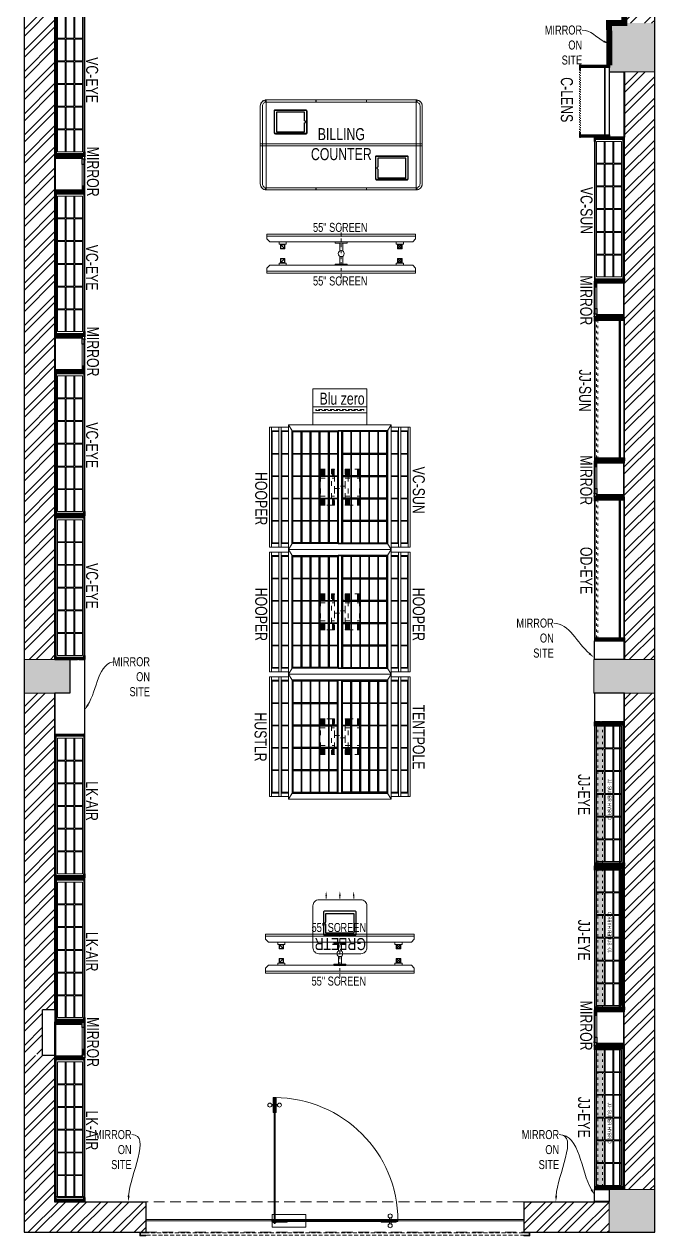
# Model space of a CAD drawing. Header units: feet. Extents: x 3051934 to 3057192, y -6064075 to -6046138.
# Drawn here: x 3051934 to 3057192, y -6064075 to -6053971 of the extents above; entities that cross this region are included whole.
import ezdxf
from ezdxf import colors
from ezdxf.entities.mleader import LeaderData, LeaderLine
from ezdxf.math import Vec2, Vec3

# ---------------------------------------------------------------- set-up
doc = ezdxf.new("R2010")
doc.units = ezdxf.units.FT
doc.header["$LTSCALE"] = 33
doc.header["$MEASUREMENT"] = 0
for name, pattern in [('a_p6_plan_L18$0$HIDDEN', [0.375, 0.25, -0.125]), ('ACAD_ISO03W100', [30, 12, -18]), ('D10_DASHED', [0.75, 0.5, -0.25]), ('DASHDOT2', [0.5, 0.25, -0.125, 0, -0.125]), ('HIDDENX2', [0.75, 0.5, -0.25])]:
    doc.linetypes.add(name, pattern=pattern)
for name, color, linetype, lineweight in [('A-COL', 243, 'Continuous', 9), ('A-Glazing', 4, 'Continuous', 20), ('A-shutter', 8, 'Continuous', 18), ('beam', 90, 'Continuous', 9), ('column hatch', 5, 'Continuous', 0), ('Glazing', 141, 'Continuous', 15), ('HIDDEN LINE', 177, 'Continuous', 0), ('LENS-DIM', 252, 'Continuous', 5), ('LENS-FURNITURE', 13, 'Continuous', 9), ('LENS-PARTITION', 21, 'Continuous', 25), ('LENS-TEXT', 31, 'Continuous', 5), ('LENS_TEXT', 31, 'Continuous', 5), ('LK-EQPMT', 3, 'Continuous', 18), ('LK-FF&E FLOOR', 1, 'Continuous', 9), ('LK-FF&E WALL', 1, 'Continuous', 9), ('LK-IT', 3, 'Continuous', 18), ('LK-MIRROR', 133, 'Continuous', 13), ('LN-ELEVATION-1', 81, 'Continuous', 25), ('LN-ELEVATION-2', 103, 'Continuous', 20), ('LN-ELEVATION-3', 125, 'Continuous', 18), ('LN-ELEVATION-4', 145, 'Continuous', 13), ('LN-ELEVATION-5', 167, 'Continuous', 5), ('LN-HATCH', 251, 'Continuous', 0), ('PLANO-TXT', 252, 'Continuous', 5), ('rolling shutter', 1, 'Continuous', 5)]:
    doc.layers.add(name, color=color, linetype=linetype, lineweight=lineweight)
doc.layers.add('A-WALL', color=1, linetype='Continuous')
doc.styles.add('LK TXT', font='GILC____.TTF', dxfattribs={"height": 100})
doc.styles.get("Standard").update_dxf_attribs({"font": 'GILC____.TTF'})
pattern_1 = [(45, (7858054.0837, 3504049.203), (-4.4901280605, 4.4901280605), [])]
pattern_2 = [(225, (-5762440.72, 5286725.53), (88.2999593, -88.2999593), []), (225, (-5762499.58, 5286725.53), (88.2999593, -88.2999593), [])]
pattern_3 = [(45, (3990327.2935, 1709214.6916), (-4.4901280605, 4.4901280605), [])]

# ---------------------------------------------------------------- blocks, each defined once
blk = doc.blocks.new('JJ SH 1200')
at = {"layer": 'LN-HATCH', "ltscale": 0.5}
h = blk.add_hatch(dxfattribs=at)
h.set_pattern_fill('ANSI31', color=256, scale=2)
h.set_pattern_definition([(45, (4097187.331, 1708800.267), (-4.4901280605, 4.4901280605), [])])
h.paths.add_polyline_path([(792, 220), (792, 30), (786, 30), (786, 20), (792, 20), (792, -24), (767, -24), (767, 220)])
h.paths.add_polyline_path([(-383, 180), (767, 180), (767, 186), (-383, 186)])
h.paths.add_polyline_path([(757, -24), (757, -30), (792, -30), (792, -24)])
h.paths.add_polyline_path([(-408, 220), (-408, 30), (-402, 30), (-402, 20), (-408, 20), (-408, -24), (-383, -24), (-383, 220)])
h.paths.add_polyline_path([(-373, -24), (-373, -30), (-408, -30), (-408, -24)])
at = {"layer": 'LN-ELEVATION-1', "ltscale": 0.5}
for points in [[(-408, 220), (-408, 30), (-402, 30), (-402, 20), (-408, 20), (-408, -24), (-383, -24), (-383, 220)], [(792, 220), (792, 30), (786, 30), (786, 20), (792, 20), (792, -24), (767, -24), (767, 220)], [(-383, 180), (767, 180), (767, 186), (-383, 186)], [(-373, -24), (-373, -30), (-408, -30), (-408, -24)], [(757, -24), (757, -30), (792, -30), (792, -24)]]:
    blk.add_lwpolyline(points, close=True, dxfattribs=at)
at = {"layer": 'LN-ELEVATION-3', "ltscale": 0.5}
for p, q in [((767, 220), (-383, 220)), ((757, -24), (-373, -24)), ((-373, -30), (757, -30))]:
    blk.add_line(p, q, dxfattribs=at)
at = {"layer": 'LN-ELEVATION-4', "linetype": 'ACAD_ISO03W100', "ltscale": 0.05}
blk.add_lwpolyline([(767, 0), (-383, 0), (-383, -12), (767, -12)], close=True, dxfattribs=at)
blk = doc.blocks.new('MIRROR')
at = {"layer": 'LN-HATCH', "ltscale": 0.5}
h = blk.add_hatch(dxfattribs=at)
h.set_pattern_fill('ANSI31', color=256, scale=2)
h.set_pattern_definition([(45, (4060433.7416, 1708720.787), (-4.4901280605, 4.4901280605), [])])
h.paths.add_polyline_path([(213, 101), (231, 101), (231, -128), (213, -128)])
h.paths.add_polyline_path([(231, 95), (495, 95), (495, 101), (231, 101)])
h.paths.add_polyline_path([(513, 101), (495, 101), (495, -128), (513, -128)])
at = {"layer": 'Defpoints'}
blk.add_lwpolyline([(513, 101), (213, 101), (213, -149), (513, -149)], close=True, dxfattribs=at)
at = {"layer": 'LN-ELEVATION-1'}
for points in [[(213, 101), (231, 101), (231, -128), (213, -128)], [(231, 95), (495, 95), (495, 101), (231, 101)], [(513, 101), (495, 101), (495, -128), (513, -128)], [(260, -142), (260, -128), (215, -128), (215, -149), (224, -149), (224, -147), (216, -147), (216, -142)], [(443, -142), (443, -128), (488, -128), (488, -149), (479, -149), (479, -147), (486, -147), (486, -142)], [(505, -149), (505, -147), (509, -147), (509, -129), (488, -129), (488, -128), (511, -128), (511, -149)]]:
    blk.add_lwpolyline(points, close=True, dxfattribs=at)
at = {"layer": 'LN-ELEVATION-2', "color": 4, "lineweight": 0}
blk.add_lwpolyline([(216, -142), (486, -142), (486, -147), (216, -147)], close=True, dxfattribs=at)
at = {"layer": 'LN-ELEVATION-2'}
blk.add_lwpolyline([(260, -142), (443, -142), (443, -128), (260, -128)], close=True, dxfattribs=at)
at = {"layer": 'LN-ELEVATION-4', "ltscale": 0.5}
blk.add_line((479, -149), (224, -149), dxfattribs=at)
blk = doc.blocks.new('VC HD 1200')
at = {"layer": 'LN-HATCH', "ltscale": 0.5}
h = blk.add_hatch(dxfattribs=at)
h.set_pattern_fill('ANSI31', color=256, scale=2)
h.set_pattern_definition([(45, (3760859.753, 1795248.936), (-4.490128061, 4.490128061), [])])
h.paths.add_polyline_path([(-1200, 250), (-1200, 60), (-1194, 60), (-1194, 50), (-1200, 50), (-1200, 6), (-1182, 6), (-1182, 250)])
h = blk.add_hatch(dxfattribs=at)
h.set_pattern_fill('ANSI31', color=256, scale=2)
h.set_pattern_definition(pattern_1)
h.paths.add_polyline_path([(0, 250), (0, 60), (-6, 60), (-6, 50), (0, 50), (0, 6), (-18, 6), (-18, 250)])
h = blk.add_hatch(dxfattribs=at)
h.set_pattern_fill('ANSI31', color=256, scale=2)
h.set_pattern_definition([(45, (7858047.0837, 3504049.203), (-4.4901280605, 4.4901280605), [])])
h.paths.add_polyline_path([(-1165, 6), (-1165, 0), (-1200, 0), (-1200, 6)])
h = blk.add_hatch(dxfattribs=at)
h.set_pattern_fill('ANSI31', color=256, scale=2)
h.set_pattern_definition(pattern_1)
h.paths.add_polyline_path([(-28, 6), (-28, 0), (0, 0), (0, 6)])
at = {"layer": 'LN-ELEVATION-1', "ltscale": 0.5}
for points in [[(-1200, 250), (-1200, 60), (-1194, 60), (-1194, 50), (-1200, 50), (-1200, 6), (-1182, 6), (-1182, 250)], [(-18, 238), (-1182, 238), (-1182, 244), (-18, 244)], [(0, 250), (0, 60), (-6, 60), (-6, 50), (0, 50), (0, 6), (-18, 6), (-18, 250)], [(-1165, 6), (-1165, 0), (-1200, 0), (-1200, 6)], [(-35, 6), (-35, 0), (0, 0), (0, 6)]]:
    blk.add_lwpolyline(points, close=True, dxfattribs=at)
at = {"layer": 'LN-ELEVATION-3', "ltscale": 0.5}
for p, q in [((-1182, 250), (-18, 250)), ((-1165, 6), (-35, 6)), ((-35, 0), (-1165, 0))]:
    blk.add_line(p, q, dxfattribs=at)
for points in [[(-1165, 226), (-35, 226), (-35, 18), (-1165, 18)], [(-1165, 226), (-983, 226), (-983, 162), (-1165, 162)], [(-975, 226), (-794, 226), (-794, 162), (-975, 162)], [(-786, 226), (-604, 226), (-604, 162), (-786, 162)], [(-596, 226), (-414, 226), (-414, 162), (-596, 162)], [(-406, 226), (-225, 226), (-225, 162), (-406, 162)], [(-217, 226), (-35, 226), (-35, 162), (-217, 162)], [(-1165, 90), (-983, 90), (-983, 154), (-1165, 154)], [(-975, 154), (-794, 154), (-794, 90), (-975, 90)], [(-786, 154), (-604, 154), (-604, 90), (-786, 90)], [(-596, 154), (-414, 154), (-414, 90), (-596, 90)], [(-406, 154), (-225, 154), (-225, 90), (-406, 90)], [(-217, 154), (-35, 154), (-35, 90), (-217, 90)], [(-1165, 82), (-983, 82), (-983, 18), (-1165, 18)], [(-975, 82), (-794, 82), (-794, 18), (-975, 18)], [(-786, 82), (-604, 82), (-604, 18), (-786, 18)], [(-596, 82), (-414, 82), (-414, 18), (-596, 18)], [(-406, 82), (-225, 82), (-225, 18), (-406, 18)], [(-217, 82), (-35, 82), (-35, 18), (-217, 18)]]:
    blk.add_lwpolyline(points, close=True, dxfattribs=at)
blk = doc.blocks.new('*U41')
at = {"layer": 'A-shutter', "color": 5, "ltscale": 10}
for points in [[(41038450, -1561539), (41038450, -1561544), (41038405, -1561544), (41038405, -1561564), (41038450, -1561564), (41038450, -1561569), (41038400, -1561569), (41038400, -1561539)], [(41041600, -1561539), (41041600, -1561544), (41041645, -1561544), (41041645, -1561564), (41041600, -1561564), (41041600, -1561569), (41041650, -1561569), (41041650, -1561539)]]:
    blk.add_lwpolyline(points, close=True, dxfattribs=at)
at = {"layer": 'A-shutter', "color": 5, "linetype": 'HIDDENX2', "ltscale": 2}
blk.add_lwpolyline([(41038405, -1561544), (41038405, -1561564), (41041645, -1561564), (41041645, -1561544)], close=True, dxfattribs=at)
blk = doc.blocks.new('A$C6784298c')
at = {"layer": 'column hatch'}
h = blk.add_hatch(color=8, dxfattribs=at)
h.dxf.hatch_style = 1
h.paths.add_polyline_path([(1420, 423), (912, 423), (912, 143), (1420, 143)])
h.paths.add_polyline_path([(-3457, 423), (-3838, 423), (-3838, 143), (-3457, 143)])
h.paths.add_polyline_path([(1420, 5731), (1039, 5731), (1039, 5325), (1420, 5325)])
h.paths.add_polyline_path([(1420, 11345), (963, 11345), (963, 11091), (963, 10786), (1420, 10786)])
h.paths.add_polyline_path([(1420, 13554), (1039, 13554), (1039, 13173), (1420, 13173)])
h.paths.add_polyline_path([(125, 13554), (-256, 13554), (-256, 13173), (125, 13173)])
h = blk.add_hatch(color=8, dxfattribs=at)
h.dxf.hatch_style = 1
h.paths.add_polyline_path([(1420, -3997), (1039, -3997), (1039, -4353), (1420, -4353)])
at = {"layer": 'LN-HATCH'}
h = blk.add_hatch(dxfattribs=at)
h.set_pattern_fill('ANSI32', color=256, scale=333, angle=180)
h.set_pattern_definition(pattern_2)
h.paths.add_polyline_path([(-3584, -2879), (-3838, -2879), (-3838, -4353), (-2822, -4353), (-2822, -4099), (-3584, -4099)])
h.paths.add_polyline_path([(-3584, 143), (-3838, 143), (-3838, -2498), (-3584, -2498)])
h.paths.add_polyline_path([(-3584, 11091), (-3457, 11091), (-3457, 11218), (-3584, 11218), (-3584, 11345), (-3838, 11345), (-3838, 423), (-3584, 423)])
h.paths.add_polyline_path([(1420, 143), (1166, 143), (1166, -3997), (1420, -3997)])
h.paths.add_polyline_path([(1039, -4099), (328, -4099), (328, -4353), (1039, -4353)])
h.paths.add_polyline_path([(1420, 5325), (1166, 5325), (1166, 423), (1420, 423)])
h.paths.add_polyline_path([(1420, 10786), (1166, 10786), (1166, 5731), (1420, 5731)])
h.paths.add_polyline_path([(1420, 13173), (1166, 13173), (1166, 11345), (1420, 11345)])
h.paths.add_polyline_path([(1039, 13554), (125, 13554), (125, 13300), (1039, 13300)])
h.paths.add_polyline_path([(-2, 13173), (-256, 13173), (-256, 11345), (-2288, 11345), (-2288, 11091), (-2, 11091)])
h = blk.add_hatch(dxfattribs=at)
h.set_pattern_fill('ANSI32', color=256, scale=333, angle=180)
h.set_pattern_definition(pattern_2)
h.paths.add_polyline_path([(-3684, -2498), (-3838, -2498), (-3838, -2868), (-3684, -2868)])
at = {"layer": 'A-COL'}
for p, q in [((1039, 5325), (1039, 5731)), ((1039, 5325), (1420, 5325)), ((-3457, 423), (-3838, 423)), ((-3457, 423), (-3457, 143)), ((912, 143), (912, 423)), ((912, 423), (1420, 423)), ((-3457, 143), (-3838, 143)), ((1420, 143), (912, 143)), ((1039, -3997), (1420, -3997)), ((1039, -4353), (1039, -3997))]:
    blk.add_line(p, q, dxfattribs=at)
at = {"layer": 'A-Glazing'}
blk.add_lwpolyline([(-2822, -4246), (328, -4246), (328, -4258), (-2822, -4258)], close=True, dxfattribs=at)
at = {"layer": 'A-WALL'}
for p, q in [((1420, -4353), (1420, 13554)), ((-3838, 11345), (-3838, -4353)), ((-3584, 11091), (-3584, 423)), ((1166, 423), (1166, 5325)), ((-3584, 143), (-3584, -2498)), ((1166, -3997), (1166, 143)), ((-3584, -2498), (-3684, -2498)), ((-3684, -2879), (-3684, -2498)), ((-3584, -2879), (-3684, -2879)), ((-3584, -2879), (-3684, -2879)), ((-3584, -2879), (-3584, -4099)), ((-3584, -4099), (-2822, -4099)), ((-2822, -4099), (-2822, -4353)), ((328, -4099), (1039, -4099)), ((328, -4099), (328, -4353)), ((-3838, -4353), (-2822, -4353)), ((328, -4353), (1420, -4353))]:
    blk.add_line(p, q, dxfattribs=at)
at = {"layer": 'beam', "linetype": 'a_p6_plan_L18$0$HIDDEN', "lineweight": 5, "ltscale": 11}
blk.add_lwpolyline([(328, -4099), (-2822, -4099), (-2822, -4353), (328, -4353)], close=True, dxfattribs=at)
at = {"layer": 'rolling shutter', "color": 2}
blk.add_blockref('*U41', (-41041272, 1557187), dxfattribs=at)
blk = doc.blocks.new('JJ SHD 1200')
at = {"layer": 'LN-ELEVATION-5'}
h = blk.add_hatch(color=177, dxfattribs=at)
h.dxf.hatch_style = 1
h.paths.add_polyline_path([(1182, 68), (32, 68), (32, 18), (1182, 18)])
at = {"layer": 'LN-HATCH', "ltscale": 0.5}
h = blk.add_hatch(dxfattribs=at)
h.set_pattern_fill('ANSI31', color=256, scale=2)
h.set_pattern_definition([(45, (4097602.2716, 1708830.267), (-4.4901280605, 4.4901280605), [])])
h.paths.add_polyline_path([(1207, 250), (1207, 60), (1201, 60), (1201, 50), (1207, 50), (1207, 6), (1182, 6), (1182, 250)])
h.paths.add_polyline_path([(32, 210), (1182, 210), (1182, 216), (32, 216)])
h.paths.add_polyline_path([(1172, 6), (1172, 0), (1207, 0), (1207, 6)])
h.paths.add_polyline_path([(7, 250), (7, 60), (13, 60), (13, 50), (7, 50), (7, 6), (32, 6), (32, 250)])
h.paths.add_polyline_path([(42, 6), (42, 0), (7, 0), (7, 6)])
at = {"layer": 'LN-ELEVATION-1', "ltscale": 0.5}
for points in [[(7, 250), (7, 60), (13, 60), (13, 50), (7, 50), (7, 6), (25, 6), (25, 250)], [(7, 250), (7, 60), (13, 60), (13, 50), (7, 50), (7, 6), (32, 6), (32, 250)], [(25, 238), (1189, 238), (1189, 244), (25, 244)], [(32, 210), (1182, 210), (1182, 216), (32, 216)], [(1207, 250), (1207, 60), (1201, 60), (1201, 50), (1207, 50), (1207, 6), (1182, 6), (1182, 250)], [(1207, 250), (1207, 60), (1201, 60), (1201, 50), (1207, 50), (1207, 6), (1189, 6), (1189, 250)], [(42, 6), (42, 0), (7, 0), (7, 6)], [(42, 6), (42, 0), (7, 0), (7, 6)], [(1172, 6), (1172, 0), (1207, 0), (1207, 6)], [(1172, 6), (1172, 0), (1207, 0), (1207, 6)]]:
    blk.add_lwpolyline(points, close=True, dxfattribs=at)
at = {"layer": 'LN-ELEVATION-3', "ltscale": 0.5}
for p, q in [((1189, 250), (25, 250)), ((1182, 250), (32, 250)), ((1172, 6), (42, 6)), ((1172, 6), (42, 6)), ((42, 0), (1172, 0)), ((42, 0), (1172, 0))]:
    blk.add_line(p, q, dxfattribs=at)
for points in [[(1172, 226), (42, 226), (42, 18), (1172, 18)], [(224, 226), (42, 226), (42, 162), (224, 162)], [(413, 226), (232, 226), (232, 162), (413, 162)], [(603, 226), (421, 226), (421, 162), (603, 162)], [(793, 226), (611, 226), (611, 162), (793, 162)], [(982, 226), (801, 226), (801, 162), (982, 162)], [(1172, 226), (990, 226), (990, 162), (1172, 162)], [(224, 154), (42, 154), (42, 90), (224, 90)], [(413, 154), (232, 154), (232, 90), (413, 90)], [(603, 154), (421, 154), (421, 90), (603, 90)], [(793, 154), (611, 154), (611, 90), (793, 90)], [(982, 154), (801, 154), (801, 90), (982, 90)], [(1172, 90), (990, 90), (990, 154), (1172, 154)], [(224, 82), (42, 82), (42, 18), (224, 18)], [(413, 82), (232, 82), (232, 18), (413, 18)], [(603, 82), (421, 82), (421, 18), (603, 18)], [(793, 82), (611, 82), (611, 18), (793, 18)], [(982, 82), (801, 82), (801, 18), (982, 18)], [(1172, 82), (990, 82), (990, 18), (1172, 18)]]:
    blk.add_lwpolyline(points, close=True, dxfattribs=at)
at = {"layer": 'LN-ELEVATION-4', "linetype": 'ACAD_ISO03W100', "ltscale": 0.05}
for points in [[(1182, 68), (32, 68), (32, 18), (1182, 18)], [(1182, 30), (32, 30), (32, 18), (1182, 18)]]:
    blk.add_lwpolyline(points, close=True, dxfattribs=at)
at = {"layer": 'LK-FF&E WALL', "ltscale": 0.5, "insert": (482, 142), "char_height": 30, "attachment_point": 1}
blk.add_mtext_dynamic_manual_height_columns('\\pt120;JJ- SUPER HYBRID', width=526.83, gutter_width=500, heights=[0], dxfattribs=at)
blk = doc.blocks.new('I-PAD Frame')
at = {"color": 3, "linetype": 'Continuous'}
blk.add_lwpolyline([(357869, -232321), (358123, -232321, 0.414214), (358133, -232311), (358133, -232129, 0.414214), (358123, -232119), (357869, -232119, 0.414214), (357859, -232129), (357859, -232311, 0.414214)], format="xyb", close=True, dxfattribs=at)
at = {"color": 3, "linetype": 'Continuous', "lineweight": 25}
blk.add_lwpolyline([(358113, -232230), (358113, -232302), (357878, -232302), (357878, -232138), (358113, -232138), (358113, -232211, 0.327538), (358115, -232213, -0.733799), (358115, -232228, 0.327538)], format="xyb", close=True, dxfattribs=at)
blk = doc.blocks.new('Billing Counter-1350')
at = {"color": 5, "linetype": 'HIDDENX2', "ltscale": 0.025}
for p, q in [((-625, -375), (-625, 375)), ((625, -375), (625, 375))]:
    blk.add_line(p, q, dxfattribs=at)
at = {"color": 0, "linetype": 'Continuous'}
for p, q in [((625, 375), (-625, 375)), ((675, -325), (675, 325)), ((-625, -375), (625, -375))]:
    blk.add_line(p, q, dxfattribs=at)
at = {"color": 2, "linetype": 'Continuous'}
blk.add_line((624, -375), (625, -375), dxfattribs=at)
at = {"color": 2, "linetype": 'HIDDENX2', "ltscale": 0.025}
for points in [[(-633, 375), (-212, 375), (-212, 358), (-633, 358)], [(210, 375), (-210, 375), (-210, 358), (210, 358)], [(212, 375), (633, 375), (633, 358), (212, 358)], [(-633, -375), (-212, -375), (-212, -358), (-633, -358)], [(210, -375), (-210, -375), (-210, -358), (210, -358)], [(212, -375), (633, -375), (633, -358), (212, -358)]]:
    blk.add_lwpolyline(points, close=True, dxfattribs=at)
at = {"color": 5, "linetype": 'Continuous'}
for points in [[(-556, 97), (-289, 97), (-289, 286), (-556, 286)], [(556, -97), (289, -97), (289, -286), (556, -286)]]:
    blk.add_lwpolyline(points, close=True, dxfattribs=at)
at = {"color": 5, "linetype": 'HIDDENX2', "ltscale": 0.025}
blk.add_lwpolyline([(625, 8), (-625, 8), (-625, -8), (625, -8)], close=True, dxfattribs=at)
at = {"color": 0, "linetype": 'Continuous'}
for centre, start, end in [((-625, 325), 90, 180), ((625, 325), 0, 90), ((625, -325), 270, 0)]:
    blk.add_arc(centre, 50, start, end, dxfattribs=at)
at = {"layer": 'LN-ELEVATION-2'}
blk.add_line((-675, 325), (-675, -325), dxfattribs=at)
for points in [[(625, 375), (-625, 375, 0.414214), (-675, 325), (-675, -325, 0.414214), (-625, -375), (625, -375, 0.414214), (675, -325), (675, 325, 0.414214)], [(625, 357), (-625, 357, 0.414214), (-657, 325), (-657, -325, 0.414214), (-625, -357), (625, -357, 0.414214), (657, -325), (657, 325, 0.414214)]]:
    blk.add_lwpolyline(points, format="xyb", close=True, dxfattribs=at)
blk.add_lwpolyline([(-675, -8), (675, -8), (675, 8), (-675, 8)], close=True, dxfattribs=at)
blk.add_arc((-625, -325), 50, 180, 270, dxfattribs=at)
at = {"color": 2, "linetype": 'Continuous', "xscale": -1, "rotation": 180}
blk.add_blockref('I-PAD Frame', (-358418, -232028), dxfattribs=at)
at = {"color": 2, "linetype": 'Continuous', "xscale": -1}
blk.add_blockref('I-PAD Frame', (358418, 232028), dxfattribs=at)
at = {"layer": 'LENS-TEXT', "color": 0, "linetype": 'Continuous', "ltscale": 3, "insert": (1, 6), "char_height": 100, "attachment_point": 5, "style": 'LK TXT'}
blk.add_mtext_dynamic_manual_height_columns('BILLING COUNTER', width=353.06, gutter_width=0.5, heights=[0], dxfattribs=at)
blk = doc.blocks.new('Entrance Door')
at = {"layer": 'Glazing', "ltscale": 111}
blk.add_hatch(color=256, dxfattribs=at).paths.add_polyline_path([(18, -35), (18, -1235), (30, -1235), (30, -35)])
at = {"layer": 'Glazing'}
for p, q in [((30, -54), (18, -66)), ((1118, -31), (1118, -54)), ((1118, -89), (1118, -66)), ((1133, -31), (1133, -54)), ((1133, -89), (1133, -66))]:
    blk.add_line(p, q, dxfattribs=at)
at = {"layer": 'Glazing', "ltscale": 44}
for p, q in [((-5, -1156), (18, -1156)), ((-5, -1171), (18, -1171)), ((53, -1156), (30, -1156)), ((53, -1171), (30, -1171))]:
    blk.add_line(p, q, dxfattribs=at)
at = {"layer": 'Glazing'}
for points in [[(320, -120), (0, -120), (0, 0), (320, 0)], [(0, -54), (142, -54), (142, -47), (0, -47)], [(0, -66), (142, -66), (142, -74), (0, -74)], [(1181, -54), (1038, -54), (1038, -47), (1181, -47)], [(1181, -66), (1038, -66), (1038, -74), (1181, -74)]]:
    blk.add_lwpolyline(points, close=True, dxfattribs=at)
at = {"layer": 'Glazing', "ltscale": 222}
blk.add_lwpolyline([(-2, -66), (1199, -66), (1199, -54), (-2, -54)], close=True, dxfattribs=at)
at = {"layer": 'Glazing', "ltscale": 111}
blk.add_lwpolyline([(18, -35), (18, -1235), (30, -1235), (30, -35)], close=True, dxfattribs=at)
at = {"layer": 'Glazing', "ltscale": 44}
for points in [[(18, -1093), (18, -1235), (10, -1235), (10, -1093)], [(30, -1093), (30, -1235), (37, -1235), (37, -1093)]]:
    blk.add_lwpolyline(points, close=True, dxfattribs=at)
at = {"layer": 'Glazing'}
for centre, radius in [((1125, -14), 19), ((24, -59), 19.8), ((1125, -107), 19)]:
    blk.add_circle(centre, radius, dxfattribs=at)
at = {"layer": 'Glazing', "ltscale": 44}
for centre in [(-22, -1164), (70, -1164)]:
    blk.add_circle(centre, 19, dxfattribs=at)
at = {"layer": 'Glazing', "ltscale": 222}
blk.add_arc((24, -60), 1175, 270, 359.9996, dxfattribs=at)
blk = doc.blocks.new('GREETR 450x450')
at = {"layer": 'LN-ELEVATION-1', "linetype": 'ByBlock', "lineweight": -2}
for p, q in [((481, 340), (461, 340)), ((481, 225), (461, 225)), ((481, 110), (461, 110))]:
    blk.add_line(p, q, dxfattribs=at)
at = {"layer": 'LN-ELEVATION-1'}
for points in [[(356, 98), (356, 352, 0.414214), (346, 362), (164, 362, 0.414214), (154, 352), (154, 98, 0.414214), (164, 88), (346, 88, 0.414214)], [(264, 343), (336, 343), (336, 108), (172, 108), (172, 343), (245, 343, 0.327538), (247, 344, -0.733799), (262, 344, 0.327538)]]:
    blk.add_lwpolyline(points, format="xyb", close=True, dxfattribs=at)
at = {"layer": 'LN-ELEVATION-1', "linetype": 'ByBlock', "lineweight": -2}
for points in [[(481, 346), (481, 333), (521, 340)], [(481, 232), (481, 218), (521, 225)], [(481, 117), (481, 104), (521, 110)]]:
    blk.add_solid(points, dxfattribs=at)
at = {"layer": 'LN-ELEVATION-2'}
blk.add_lwpolyline([(50, 0), (400, 0, 0.414214), (450, 50), (450, 400, 0.414214), (400, 450), (50, 450, 0.414214), (0, 400), (0, 50, 0.414214)], format="xyb", close=True, dxfattribs=at)
at = {"layer": 'LENS-TEXT', "color": 0, "linetype": 'Continuous', "ltscale": 3, "insert": (81, 222), "char_height": 100, "attachment_point": 5, "rotation": 90, "style": 'LK TXT'}
blk.add_mtext_dynamic_manual_height_columns('GREETR', width=353.06, gutter_width=0.5, heights=[0], dxfattribs=at)
blk = doc.blocks.new('ffgd')
at = {"layer": 'LN-ELEVATION-4', "linetype": 'ACAD_ISO03W100', "ltscale": 0.1}
blk.add_lwpolyline([(0, 47), (0, -41), (-20, -41), (-20, 47)], close=True, dxfattribs=at)
at = {"layer": 'LN-ELEVATION-5', "linetype": 'ACAD_ISO03W100', "ltscale": 0.1}
for p, q in [((-160, 166), (-160, 47)), ((-160, 166), (-160, 47)), ((-159, 166), (-159, 47)), ((-159, 166), (-159, 47)), ((-158, 166), (-158, 47)), ((-158, 166), (-158, 47)), ((-157, 166), (-157, 47)), ((-156, 166), (-156, 47)), ((-154, 166), (-154, 47)), ((-151, 166), (-151, 47)), ((-146, 166), (-146, 47)), ((-141, 166), (-141, 47)), ((-135, 166), (-135, 47)), ((-128, 166), (-128, 47)), ((-120, 166), (-120, 47)), ((-111, 166), (-111, 47)), ((-102, 166), (-102, 47)), ((-85, 166), (-85, 47)), ((65, 166), (65, 47)), ((82, 166), (82, 47)), ((91, 166), (91, 47)), ((100, 166), (100, 47)), ((108, 166), (108, 47)), ((115, 166), (115, 47)), ((121, 166), (121, 47)), ((126, 166), (126, 47)), ((131, 166), (131, 47)), ((134, 166), (134, 47)), ((136, 166), (136, 47)), ((137, 166), (137, 47)), ((138, 166), (138, 47)), ((138, 166), (138, 47)), ((139, 166), (139, 47)), ((139, 166), (139, 47)), ((140, 166), (140, 47)), ((140, 166), (140, 47)), ((-160, -41), (-160, -160)), ((-160, -41), (-160, -160)), ((-159, -41), (-159, -160)), ((-159, -41), (-159, -160)), ((-158, -41), (-158, -160)), ((-158, -41), (-158, -160)), ((-157, -41), (-157, -160)), ((-156, -41), (-156, -160)), ((-154, -41), (-154, -160)), ((-151, -41), (-151, -160)), ((-146, -41), (-146, -160)), ((-141, -41), (-141, -160)), ((-135, -41), (-135, -160)), ((-128, -41), (-128, -160)), ((-120, -41), (-120, -160)), ((-111, -41), (-111, -160)), ((-102, -41), (-102, -160)), ((-85, -41), (-85, -160)), ((65, -41), (65, -160)), ((82, -41), (82, -160)), ((91, -41), (91, -160)), ((100, -41), (100, -160)), ((108, -41), (108, -160)), ((115, -41), (115, -160)), ((121, -41), (121, -160)), ((126, -41), (126, -160)), ((131, -41), (131, -160)), ((134, -41), (134, -160)), ((136, -41), (136, -160)), ((137, -41), (137, -160)), ((138, -41), (138, -160)), ((138, -41), (138, -160)), ((139, -41), (139, -160)), ((139, -41), (139, -160)), ((140, -41), (140, -160)), ((140, -41), (140, -160))]:
    blk.add_line(p, q, dxfattribs=at)
for points in [[(140, 73), (140, 166), (-160, 166), (-160, 73)], [(140, -67), (140, -160), (-160, -160), (-160, -67)]]:
    blk.add_lwpolyline(points, dxfattribs=at)
for points in [[(140, 73), (140, 47), (-160, 47), (-160, 73)], [(140, -41), (140, -67), (-160, -67), (-160, -41)]]:
    blk.add_lwpolyline(points, close=True, dxfattribs=at)
blk = doc.blocks.new('EURO 1040 x 1175')
at = {"layer": 'LN-ELEVATION-1'}
for points in [[(-470, -327), (470, -327), (470, 468), (-470, 468)], [(-470, 85), (470, 85), (470, 468), (-470, 468)], [(-283, 85), (-277, 85), (-277, 468), (-283, 468)], [(-96, 85), (-90, 85), (-90, 468), (-96, 468)], [(90, 85), (96, 85), (96, 468), (90, 468)], [(277, 85), (283, 85), (283, 468), (277, 468)], [(-470, 387), (-283, 387), (-283, 393), (-470, 393)], [(-470, 311), (-283, 311), (-283, 317), (-470, 317)], [(-277, 387), (-96, 387), (-96, 393), (-277, 393)], [(-277, 311), (-96, 311), (-96, 317), (-277, 317)], [(-90, 387), (90, 387), (90, 393), (-90, 393)], [(-90, 311), (90, 311), (90, 317), (-90, 317)], [(96, 387), (277, 387), (277, 393), (96, 393)], [(96, 311), (277, 311), (277, 317), (96, 317)], [(283, 387), (470, 387), (470, 393), (283, 393)], [(283, 311), (470, 311), (470, 317), (283, 317)], [(-470, 236), (-283, 236), (-283, 242), (-470, 242)], [(-277, 236), (-96, 236), (-96, 242), (-277, 242)], [(-90, 236), (90, 236), (90, 242), (-90, 242)], [(96, 236), (277, 236), (277, 242), (96, 242)], [(283, 236), (470, 236), (470, 242), (283, 242)], [(-470, 160), (-283, 160), (-283, 166), (-470, 166)], [(-277, 160), (-96, 160), (-96, 166), (-277, 166)], [(-90, 160), (90, 160), (90, 166), (-90, 166)], [(96, 160), (277, 160), (277, 166), (96, 166)], [(283, 160), (470, 160), (470, 166), (283, 166)], [(-470, 85), (470, 85), (470, 55), (-470, 55)], [(-470, 55), (470, 55), (470, -327), (-470, -327)], [(-283, 55), (-277, 55), (-277, -327), (-283, -327)], [(-96, 55), (-90, 55), (-90, -327), (-96, -327)], [(90, 55), (96, 55), (96, -327), (90, -327)], [(277, 55), (283, 55), (283, -327), (277, -327)], [(-470, -20), (-283, -20), (-283, -26), (-470, -26)], [(-470, -96), (-283, -96), (-283, -102), (-470, -102)], [(-277, -20), (-96, -20), (-96, -26), (-277, -26)], [(-277, -96), (-96, -96), (-96, -102), (-277, -102)], [(-90, -20), (90, -20), (90, -26), (-90, -26)], [(-90, -96), (90, -96), (90, -102), (-90, -102)], [(96, -20), (277, -20), (277, -26), (96, -26)], [(96, -96), (277, -96), (277, -102), (96, -102)], [(283, -20), (470, -20), (470, -26), (283, -26)], [(283, -96), (470, -96), (470, -102), (283, -102)], [(-470, -171), (-283, -171), (-283, -177), (-470, -177)], [(-277, -171), (-96, -171), (-96, -177), (-277, -177)], [(-90, -171), (90, -171), (90, -177), (-90, -177)], [(96, -171), (277, -171), (277, -177), (96, -177)], [(283, -171), (470, -171), (470, -177), (283, -177)], [(-470, -246), (-283, -246), (-283, -252), (-470, -252)], [(-277, -246), (-96, -246), (-96, -252), (-277, -252)], [(-90, -246), (90, -246), (90, -252), (-90, -252)], [(96, -246), (277, -246), (277, -252), (96, -252)], [(283, -246), (470, -246), (470, -252), (283, -252)]]:
    blk.add_lwpolyline(points, close=True, dxfattribs=at)
for points in [[(-283, 462), (-464, 462), (-464, 317)], [(-96, 462), (-277, 462)], [(90, 462), (-90, 462)], [(277, 462), (96, 462)], [(464, 317), (464, 462), (283, 462)], [(-464, 311), (-464, 242)], [(464, 242), (464, 311)], [(-464, 236), (-464, 166)], [(464, 166), (464, 236)], [(-464, 160), (-464, 91), (-283, 91)], [(283, 91), (464, 91), (464, 160)], [(-464, -20), (-464, 49), (-283, 49)], [(-277, 91), (-96, 91)], [(-277, 49), (-96, 49)], [(-90, 91), (90, 91)], [(-90, 49), (90, 49)], [(96, 91), (277, 91)], [(96, 49), (277, 49)], [(283, 49), (464, 49), (464, -20)], [(-464, -96), (-464, -26)], [(464, -26), (464, -96)], [(-464, -171), (-464, -102)], [(-283, -321), (-464, -321), (-464, -177)], [(464, -177), (464, -321), (283, -321)], [(464, -102), (464, -171)], [(-96, -321), (-277, -321)], [(90, -321), (-90, -321)], [(277, -321), (96, -321)]]:
    blk.add_lwpolyline(points, dxfattribs=at)
at = {"layer": 'LN-ELEVATION-2'}
blk.add_lwpolyline([(-520, -357), (520, -357), (520, 498), (-520, 498)], close=True, dxfattribs=at)
for points in [[(-470, 468), (-520, 498)], [(470, 468), (520, 498)], [(-470, -327), (-520, -357)], [(470, -327), (520, -357)]]:
    blk.add_lwpolyline(points, dxfattribs=at)
at = {"layer": 'LN-ELEVATION-3'}
for points in [[(-500, 560), (500, 560), (500, 578), (-500, 578)], [(-500, 498), (-470, 498), (-470, 560), (-500, 560)], [(470, 498), (500, 498), (500, 560), (470, 560)], [(-500, -357), (-470, -357), (-470, -419), (-500, -419)], [(470, -357), (500, -357), (500, -419), (470, -419)], [(-500, -419), (500, -419), (500, -437), (-500, -437)]]:
    blk.add_lwpolyline(points, close=True, dxfattribs=at)
at = {"layer": 'LN-ELEVATION-4'}
for points in [[(-500, 640), (500, 640), (500, 658), (-500, 658)], [(-500, 578), (-470, 578), (-470, 640), (-500, 640)], [(470, 578), (500, 578), (500, 640), (470, 640)], [(-470, 498), (-464, 498), (-464, 560), (-470, 560)], [(-464, 554), (-283, 554), (-283, 560), (-464, 560)], [(-283, 498), (-277, 498), (-277, 560), (-283, 560)], [(-277, 554), (-96, 554), (-96, 560), (-277, 560)], [(-96, 498), (-90, 498), (-90, 560), (-96, 560)], [(-90, 554), (90, 554), (90, 560), (-90, 560)], [(90, 498), (96, 498), (96, 560), (90, 560)], [(96, 554), (277, 554), (277, 560), (96, 560)], [(277, 498), (283, 498), (283, 560), (277, 560)], [(283, 554), (464, 554), (464, 560), (283, 560)], [(464, 498), (470, 498), (470, 560), (464, 560)], [(-470, -357), (-464, -357), (-464, -419), (-470, -419)], [(-283, -357), (-277, -357), (-277, -419), (-283, -419)], [(-96, -357), (-90, -357), (-90, -419), (-96, -419)], [(90, -357), (96, -357), (96, -419), (90, -419)], [(277, -357), (283, -357), (283, -419), (277, -419)], [(464, -357), (470, -357), (470, -419), (464, -419)], [(-500, -437), (-470, -437), (-470, -499), (-500, -499)], [(-500, -499), (500, -499), (500, -517), (-500, -517)], [(-464, -413), (-283, -413), (-283, -419), (-464, -419)], [(-277, -413), (-96, -413), (-96, -419), (-277, -419)], [(-90, -413), (90, -413), (90, -419), (-90, -419)], [(96, -413), (277, -413), (277, -419), (96, -419)], [(283, -413), (464, -413), (464, -419), (283, -419)], [(470, -437), (500, -437), (500, -499), (470, -499)]]:
    blk.add_lwpolyline(points, close=True, dxfattribs=at)
at = {"layer": 'LN-ELEVATION-5'}
for points in [[(-470, 578), (-464, 578), (-464, 640), (-470, 640)], [(-464, 634), (-283, 634), (-283, 640), (-464, 640)], [(-283, 578), (-277, 578), (-277, 640), (-283, 640)], [(-277, 634), (-96, 634), (-96, 640), (-277, 640)], [(-96, 578), (-90, 578), (-90, 640), (-96, 640)], [(-90, 634), (90, 634), (90, 640), (-90, 640)], [(90, 578), (96, 578), (96, 640), (90, 640)], [(96, 634), (277, 634), (277, 640), (96, 640)], [(277, 578), (283, 578), (283, 640), (277, 640)], [(283, 634), (464, 634), (464, 640), (283, 640)], [(464, 578), (470, 578), (470, 640), (464, 640)], [(-470, -437), (-464, -437), (-464, -499), (-470, -499)], [(-464, -493), (-283, -493), (-283, -499), (-464, -499)], [(-283, -437), (-277, -437), (-277, -499), (-283, -499)], [(-277, -493), (-96, -493), (-96, -499), (-277, -499)], [(-96, -437), (-90, -437), (-90, -499), (-96, -499)], [(-90, -493), (90, -493), (90, -499), (-90, -499)], [(90, -437), (96, -437), (96, -499), (90, -499)], [(96, -493), (277, -493), (277, -499), (96, -499)], [(277, -437), (283, -437), (283, -499), (277, -499)], [(283, -493), (464, -493), (464, -499), (283, -499)], [(464, -437), (470, -437), (470, -499), (464, -499)]]:
    blk.add_lwpolyline(points, close=True, dxfattribs=at)
at = {"layer": 'LENS-DIM'}
blk.add_blockref('ffgd', (10, 67), dxfattribs=at)
blk = doc.blocks.new('BLUE ZERO')
at = {"layer": 'LENS-FURNITURE', "ltscale": 0.5}
for points in [[(86207, 120883), (86207, 120433), (85907, 120433), (85907, 120883)], [(86107, 120883), (86107, 120433), (86057, 120433), (86057, 120883)]]:
    blk.add_lwpolyline(points, close=True, dxfattribs=at)
at = {"layer": 'LENS-FURNITURE', "linetype": 'D10_DASHED', "ltscale": 2}
blk.add_lwpolyline([(86086, 120858), (86086, 120458), (86078, 120458), (86078, 120858)], close=True, dxfattribs=at)
blk = doc.blocks.new('55INCH')
at = {"layer": 'LK-EQPMT', "ltscale": 12}
for p, q in [((2111559, 1135690), (2111583, 1135690)), ((2111583, 1135690), (2111608, 1135666)), ((2111608, 1134474), (2111608, 1135666)), ((2111608, 1135588), (2111627, 1135588)), ((2111627, 1135529), (2111608, 1135529)), ((2111627, 1135588), (2111627, 1135529)), ((2111627, 1134611), (2111608, 1134611)), ((2111627, 1134611), (2111627, 1134552)), ((2111608, 1134552), (2111627, 1134552)), ((2111559, 1134449), (2111583, 1134449)), ((2111583, 1134449), (2111608, 1134474))]:
    blk.add_line(p, q, dxfattribs=at)
at = {"layer": 'LK-EQPMT'}
for p, q in [((2111662, 1135543), (2111631, 1135574)), ((2111662, 1135574), (2111631, 1135543)), ((2111662, 1134597), (2111631, 1134566))]:
    blk.add_line(p, q, dxfattribs=at)
at = {"layer": 'LK-EQPMT', "ltscale": 12}
blk.add_lwpolyline([(2111543, 1135690), (2111559, 1135690), (2111559, 1134449), (2111543, 1134449)], close=True, dxfattribs=at)
at = {"layer": 'LK-EQPMT'}
for points in [[(2111627, 1135578), (2111627, 1135540), (2111665, 1135540), (2111665, 1135578)], [(2111631, 1135574), (2111631, 1135543), (2111662, 1135543), (2111662, 1135574)], [(2111627, 1134563), (2111627, 1134601), (2111665, 1134601), (2111665, 1134563)], [(2111631, 1134566), (2111631, 1134597), (2111662, 1134597), (2111662, 1134566)]]:
    blk.add_lwpolyline(points, close=True, dxfattribs=at)
blk = doc.blocks.new('CLENS 600')
at = {"layer": 'LN-HATCH', "ltscale": 0.5}
h = blk.add_hatch(dxfattribs=at)
h.set_pattern_fill('ANSI31', color=256, scale=2)
h.set_pattern_definition(pattern_3)
h.paths.add_polyline_path([(-600, 0), (-582, 0), (-582, -240), (-600, -240)])
h = blk.add_hatch(dxfattribs=at)
h.set_pattern_fill('ANSI31', color=256, scale=2)
h.set_pattern_definition([(45, (3975657.573, 1709214.6916), (-4.490128061, 4.490128061), [])])
h.paths.add_polyline_path([(-18, 0), (0, 0), (0, -240), (-18, -240)])
h = blk.add_hatch(dxfattribs=at)
h.set_pattern_fill('ANSI31', color=256, scale=2)
h.set_pattern_definition([(45, (3990252.2935, 1709214.6916), (-4.4901280605, 4.4901280605), [])])
h.paths.add_polyline_path([(-582, -40), (-18, -40), (-18, -34), (-582, -34)])
h = blk.add_hatch(dxfattribs=at)
h.set_pattern_fill('ANSI31', color=256, scale=2)
h.set_pattern_definition(pattern_3)
h.paths.add_polyline_path([(-600, -250), (-565, -250), (-565, -240), (-600, -240)])
h = blk.add_hatch(dxfattribs=at)
h.set_pattern_fill('ANSI31', color=256, scale=2)
h.set_pattern_definition([(45, (3990177.2935, 1709214.6916), (-4.4901280605, 4.4901280605), [])])
h.paths.add_polyline_path([(-35, -250), (0, -250), (0, -240), (-35, -240)])
at = {"layer": 'HIDDEN LINE', "linetype": 'ACAD_ISO03W100', "ltscale": 0.02}
for p, q in [((-35, -240), (-565, -240)), ((-565, -250), (-35, -250))]:
    blk.add_line(p, q, dxfattribs=at)
at = {"layer": 'LN-ELEVATION-1', "ltscale": 0.5}
for points in [[(-600, 0), (-582, 0), (-582, -240), (-600, -240)], [(-18, 0), (0, 0), (0, -240), (-18, -240)], [(-582, -40), (-18, -40), (-18, -34), (-582, -34)], [(-600, -250), (-565, -250), (-565, -240), (-600, -240)], [(-35, -250), (0, -250), (0, -240), (-35, -240)]]:
    blk.add_lwpolyline(points, close=True, dxfattribs=at)
at = {"layer": 'LN-ELEVATION-4'}
blk.add_line((-18, 0), (-582, 0), dxfattribs=at)

msp = doc.modelspace()

# ---------------------------------------------------------------- linework, layer by layer
at = {"layer": 'LENS-PARTITION'}
for points in [[(3056813, -6054368), (3056938, -6054368), (3056938, -6054913), (3056813, -6054913)], [(3056938, -6059270), (3056688, -6059270), (3056688, -6059113), (3056938, -6059113)], [(3052438, -6059270), (3052432, -6059270), (3052388, -6059270), (3052315, -6059270), (3052315, -6059550), (3052188, -6059550), (3052188, -6059891), (3052378, -6059891), (3052438, -6059891)], [(3056938, -6059550), (3056688, -6059550), (3056688, -6059790), (3056938, -6059790)], [(3056688, -6063690), (3056811, -6063690), (3056811, -6063791), (3056688, -6063791)], [(3052438, -6063750), (3052188, -6063750), (3052188, -6063791), (3052438, -6063791)]]:
    msp.add_lwpolyline(points, close=True, dxfattribs=at)
at = {"layer": 'LK-IT', "color": 1, "linetype": 'DASHDOT2', "ltscale": 3}
for p, q in [((3054577, -6056129), (3054577, -6055640)), ((3054566, -6061968), (3054566, -6061479))]:
    msp.add_line(p, q, dxfattribs=at)
at = {"layer": 'LK-IT'}
for points in [[(3054627, -6055787), (3054527, -6055787), (3054527, -6055797), (3054627, -6055797)], [(3054627, -6055982), (3054527, -6055982), (3054527, -6055972), (3054627, -6055972)], [(3054616, -6061626), (3054516, -6061626), (3054516, -6061636), (3054616, -6061636)], [(3054616, -6061821), (3054516, -6061821), (3054516, -6061811), (3054616, -6061811)]]:
    msp.add_lwpolyline(points, close=True, dxfattribs=at)
for points in [[(3054590, -6055863), (3054590, -6055797), (3054565, -6055797), (3054565, -6055863, -0.267949), (3054590, -6055863, 1)], [(3054590, -6055906), (3054590, -6055972), (3054565, -6055972), (3054565, -6055906, 0.267949), (3054590, -6055906, -1)], [(3054578, -6061702), (3054578, -6061636), (3054553, -6061636), (3054553, -6061702, -0.267949), (3054578, -6061702, 1)], [(3054578, -6061745), (3054578, -6061811), (3054553, -6061811), (3054553, -6061745, 0.267949), (3054578, -6061745, -1)]]:
    msp.add_lwpolyline(points, format="xyb", dxfattribs=at)
at = {"layer": 'LK-IT', "color": 1}
for centre in [(3054577, -6055884), (3054566, -6061723)]:
    msp.add_circle(centre, 25, dxfattribs=at)
at = {"layer": 'LK-MIRROR', "linetype": 'ACAD_ISO03W100', "ltscale": 0.05, "const_width": 50}
msp.add_lwpolyline([(3056938, -6052352), (3056938, -6053962), (3056811, -6053962), (3056813, -6054313)], dxfattribs=at)

# ---------------------------------------------------------------- block references
at = {"layer": 'A-Glazing', "xscale": -0.8748404702499005, "yscale": 0.8748404702499005, "zscale": 0.8748404702499005, "rotation": 179.9999889093191}
msp.add_blockref('Entrance Door', (3054001, -6064004), dxfattribs=at)
at = {"layer": 'LENS-DIM', "color": 2}
msp.add_blockref('A$C6784298c', (3055771, -6059693), dxfattribs=at)
at = {"layer": 'LK-FF&E FLOOR'}
msp.add_blockref('Billing Counter-1350', (3054577, -6054978), dxfattribs=at)
at = {"layer": 'LK-FF&E FLOOR', "xscale": -1, "rotation": 90}
for name, p in [('BLUE ZERO', (3175224, -5971106)), ('EURO 1040 x 1175', (3054636, -6057833)), ('EURO 1040 x 1175', (3054636, -6058873))]:
    msp.add_blockref(name, p, dxfattribs=at)
at = {"layer": 'LK-FF&E FLOOR', "rotation": 90}
for name, p in [('EURO 1040 x 1175', (3054636, -6059913)), ('GREETR 450x450', (3054791, -6061723))]:
    msp.add_blockref(name, p, dxfattribs=at)
at = {"layer": 'LK-FF&E WALL'}
for name, p, rotation in [('VC HD 1200', (3052438, -6053870), 90.00000000000003), ('CLENS 600', (3056813, -6054913), 270), ('MIRROR', (3052289, -6055583), 90.00000000000003), ('VC HD 1200', (3052438, -6055370), 90.00000000000003), ('MIRROR', (3056836, -6055900), 270), ('MIRROR', (3052289, -6057083), 90.00000000000003), ('VC HD 1200', (3052438, -6056870), 90.00000000000003), ('MIRROR', (3056836, -6057400), 270), ('JJ SHD 1200', (3056688, -6059783), 270), ('VC HD 1200', (3052438, -6061091), 90.00000000000003), ('MIRROR', (3056836, -6061977), 270), ('JJ SHD 1200', (3056688, -6062483), 270)]:
    msp.add_blockref(name, p, dxfattribs=dict(at, rotation=rotation))
at = {"layer": 'LK-FF&E WALL', "xscale": -1}
for name, p, rotation in [('VC HD 1200', (3056688, -6054913), 270), ('JJ SH 1200', (3056718, -6057205), 270), ('JJ SH 1200', (3056718, -6058705), 270), ('VC HD 1200', (3052438, -6059270), 90), ('VC HD 1200', (3052438, -6061091), 90), ('JJ SHD 1200', (3056688, -6062197), 270), ('MIRROR', (3052289, -6062079), 90), ('VC HD 1200', (3052438, -6063791), 90)]:
    msp.add_blockref(name, p, dxfattribs=dict(at, rotation=rotation))
at = {"layer": 'LK-IT', "rotation": 270}
for p in [(1919507, -3944179), (1919496, -3950018)]:
    msp.add_blockref('55INCH', p, dxfattribs=at)
at = {"layer": 'LK-IT', "xscale": -1, "rotation": 270}
for p in [(1919507, -8167590), (1919496, -8173428)]:
    msp.add_blockref('55INCH', p, dxfattribs=at)

# ---------------------------------------------------------------- texts
at = {"layer": 'LENS-TEXT', "color": 0, "linetype": 'Continuous', "ltscale": 3, "char_height": 75, "width": 783.96, "attachment_point": 5, "style": 'LK TXT'}
for insert in [(3054569, -6055666), (3054569, -6056113), (3054557, -6061505), (3054557, -6061952)]:
    msp.add_mtext('\\pt225;55" SCREEN', dxfattribs=dict(at, insert=insert))
at = {"layer": 'LENS_TEXT', "linetype": 'Continuous', "ltscale": 3, "char_height": 100, "width": 324.47, "attachment_point": 5, "rotation": 270, "style": 'LK TXT'}
for insert in [(3052506, -6055201), (3056619, -6056274), (3052506, -6056701), (3056619, -6057774), (3056619, -6062323), (3052506, -6062460)]:
    msp.add_mtext('{\\C7;MIRROR}', dxfattribs=dict(at, insert=insert))
at = {"layer": 'PLANO-TXT', "linetype": 'Continuous', "ltscale": 3, "char_height": 100, "attachment_point": 5, "rotation": 270, "style": 'LK TXT'}
for s, insert, width in [('VC-EYE', (3052499, -6054437), 443.31), ('C-LENS ', (3056458, -6054601), 443.31), ('VC-SUN', (3056622, -6055525), 443.31), ('VC-EYE', (3052499, -6056001), 443.31), ('JJ-SUN', (3056610, -6057027), 149.55), ('VC-EYE', (3052499, -6057482), 443.31), ('HOOPER', (3053909, -6057928), 443.31), ('VC-SUN', (3055223, -6057857), 443.31), ('OD-EYE', (3056620, -6058527), 149.55), ('VC-EYE', (3052499, -6058656), 443.31), ('HOOPER', (3053909, -6058893), 443.31), ('HOOPER', (3055223, -6058893), 443.31), ('TENTPOLE', (3055223, -6059916), 443.31), ('HUSTLR', (3053904, -6059916), 443.31), ('JJ-EYE', (3056602, -6060396), 149.55), ('LK-AIR', (3052499, -6060450), 443.31), ('JJ-EYE', (3056602, -6061610), 149.55), ('LK-AIR', (3052499, -6061706), 443.31), ('JJ-EYE', (3056602, -6063087), 149.55), ('LK-AIR', (3052499, -6063197), 443.31)]:
    msp.add_mtext(s, dxfattribs=dict(at, insert=insert, width=width))
at = {"layer": 'PLANO-TXT', "linetype": 'Continuous', "ltscale": 3, "insert": (3054584, -6057095), "char_height": 100, "width": 510.55, "attachment_point": 5, "style": 'LK TXT'}
msp.add_mtext('\\pt800;Blu zero', dxfattribs=at)

# ---------------------------------------------------------------- leaders
at = {"layer": 'LENS-TEXT', "color": 0, "linetype": 'Continuous', "ltscale": 3}
ml = msp.add_multileader_mtext('Standard', dxfattribs=at)
ml.set_content('\\pxqr,t3;{\\C0;MIRROR ON SITE}', color=1)
ml.set_leader_properties(color=256, linetype='ByLayer', lineweight=-1)
ml.build(insert=Vec2(0, 0))
ml.multileader.update_dxf_attribs({"leader_type": 2, "dogleg_length": 0.36, "arrow_head_size": 50})
ctx = ml.context
ctx.base_point, ctx.char_height, ctx.arrow_head_size, ctx.landing_gap_size, ctx.plane_origin, ctx.plane_x_axis, ctx.plane_y_axis = Vec3(3056336, -6054020), 75, 50, 0.09, Vec3(3050742, -6055972), Vec3(0.999999, 0.001097), Vec3(-0.001097, 0.999999)
ctx.text_align_type = 2
notes = []
notes.append((ctx, [(1, (1, 1, 0), (3056586, -6054020), (-0.999999, -0.001097), 0.36, [(1, [(3056812, -6054137)], 0, [])])]))
ctx.mtext.insert, ctx.mtext.text_direction, ctx.mtext.rotation, ctx.mtext.width, ctx.mtext.alignment, ctx.mtext.flow_direction = Vec3(3056586, -6053982), Vec3(0.999999, 0.001097), 0.001097, 289.54, 3, 5
ml = msp.add_multileader_mtext('Standard', dxfattribs=at)
ml.set_content('\\pxqr,t3;{\\C0;MIRROR ON SITE}', color=1)
ml.set_leader_properties(color=256, linetype='ByLayer', lineweight=-1)
ml.build(insert=Vec2(0, 0))
ml.multileader.update_dxf_attribs({"leader_type": 2, "dogleg_length": 0.36, "arrow_head_size": 50})
ctx = ml.context
ctx.base_point, ctx.char_height, ctx.arrow_head_size, ctx.landing_gap_size, ctx.plane_origin, ctx.plane_x_axis, ctx.plane_y_axis = Vec3(3056099, -6058967), 75, 50, 0.09, Vec3(3050601, -6060462), Vec3(0.999999, 0.001097), Vec3(-0.001097, 0.999999)
ctx.text_align_type = 2
notes.append((ctx, [(1, (1, 1, 0), (3056349, -6058966), (-0.999999, -0.001097), 0.36, [(1, [(3056684, -6059252)], 0, [])])]))
ctx.mtext.insert, ctx.mtext.text_direction, ctx.mtext.rotation, ctx.mtext.width, ctx.mtext.alignment, ctx.mtext.flow_direction = Vec3(3056349, -6058928), Vec3(0.999999, 0.001097), 0.001097, 289.54, 3, 5
ml = msp.add_multileader_mtext('Standard', dxfattribs=at)
ml.set_content('\\pxqr,t3;{\\C0;MIRROR ON SITE}', color=1)
ml.set_leader_properties(color=256, linetype='ByLayer', lineweight=-1)
ml.build(insert=Vec2(0, 0))
ml.multileader.update_dxf_attribs({"leader_type": 2, "dogleg_length": 0.36, "arrow_head_size": 50})
ctx = ml.context
ctx.base_point, ctx.char_height, ctx.arrow_head_size, ctx.landing_gap_size, ctx.plane_origin, ctx.plane_x_axis, ctx.plane_y_axis = Vec3(3052693, -6059288), 75, 50, 0.09, Vec3(3058484, -6060784), Vec3(0.999999, -0.001097), Vec3(0.001097, 0.999999)
notes.append((ctx, [(1, (1, 1, 0), (3052692, -6059288), (0.999999, -0.001097), 0.36, [(1, [(3052438, -6059690)], 0, [])])]))
ctx.mtext.insert, ctx.mtext.text_direction, ctx.mtext.rotation, ctx.mtext.width, ctx.mtext.flow_direction = Vec3(3052693, -6059250), Vec3(0.999999, -0.001097), 6.282088, 289.54, 5
ml = msp.add_multileader_mtext('Standard', dxfattribs=at)
ml.set_content('\\pxqr,t3;{\\C0;MIRROR ON SITE}', color=1)
ml.set_leader_properties(color=256, linetype='ByLayer', lineweight=-1)
ml.build(insert=Vec2(0, 0))
ml.multileader.update_dxf_attribs({"leader_type": 2, "dogleg_length": 0.36, "arrow_head_size": 50})
ctx = ml.context
ctx.base_point, ctx.char_height, ctx.arrow_head_size, ctx.landing_gap_size, ctx.plane_origin, ctx.plane_x_axis, ctx.plane_y_axis = Vec3(3052579, -6063232), 75, 50, 0.09, Vec3(3047036, -6064914), Vec3(0.999999, 0.001097), Vec3(-0.001097, 0.999999)
ctx.text_align_type = 2
notes.append((ctx, [(1, (1, 1, 0), (3052830, -6063232), (-0.999999, -0.001097), 0.36, [(0, [(3052802, -6063791)], 0, [])])]))
ctx.mtext.insert, ctx.mtext.text_direction, ctx.mtext.rotation, ctx.mtext.width, ctx.mtext.alignment, ctx.mtext.flow_direction = Vec3(3052829, -6063194), Vec3(0.999999, 0.001097), 0.001097, 289.54, 3, 5
ml = msp.add_multileader_mtext('Standard', dxfattribs=at)
ml.set_content('\\pxqr,t3;{\\C0;MIRROR ON SITE}', color=1)
ml.set_leader_properties(color=256, linetype='ByLayer', lineweight=-1)
ml.build(insert=Vec2(0, 0))
ml.multileader.update_dxf_attribs({"leader_type": 2, "dogleg_length": 0.36, "arrow_head_size": 50})
ctx = ml.context
ctx.base_point, ctx.char_height, ctx.arrow_head_size, ctx.landing_gap_size, ctx.plane_origin, ctx.plane_x_axis, ctx.plane_y_axis = Vec3(3056144, -6063232), 75, 50, 0.09, Vec3(3050601, -6064914), Vec3(0.999999, 0.001097), Vec3(-0.001097, 0.999999)
ctx.text_align_type = 2
notes.append((ctx, [(1, (1, 1, 0), (3056394, -6063232), (-0.999999, -0.001097), 0.36, [(1, [(3056688, -6063733)], 0, []), (0, [(3056367, -6063791)], 0, [])])]))
ctx.mtext.insert, ctx.mtext.text_direction, ctx.mtext.rotation, ctx.mtext.width, ctx.mtext.alignment, ctx.mtext.flow_direction = Vec3(3056394, -6063194), Vec3(0.999999, 0.001097), 0.001097, 289.54, 3, 5
for ctx, leaders in notes:
    for number, flags, end, landing, length, lines in leaders:
        leader = LeaderData()
        leader.index, (leader.has_last_leader_line, leader.has_dogleg_vector, leader.attachment_direction) = number, flags
        leader.last_leader_point, leader.dogleg_vector, leader.dogleg_length = Vec3(end), Vec3(landing), length
        for number, points, colour, breaks in lines:
            line = LeaderLine()
            line.index, line.vertices, line.color, line.breaks = number, Vec3.list(points), colors.encode_raw_color(colour), breaks
            leader.lines.append(line)
        ctx.leaders.append(leader)

doc.saveas('drawing.dxf')
